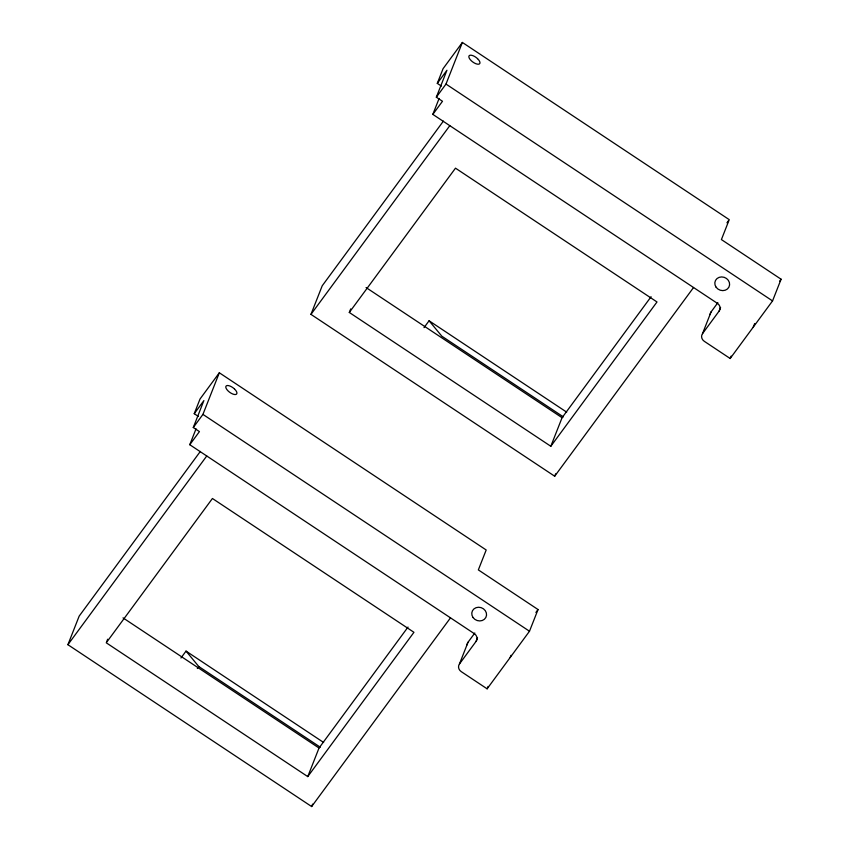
<?xml version="1.0" encoding="UTF-8"?>
<svg xmlns="http://www.w3.org/2000/svg" width="849" height="849" viewBox="0 0 849 849"><rect width="100%" height="100%" fill="white"/><g stroke="black" fill="none" stroke-linecap="round" stroke-linejoin="round"><path stroke-width="1.27" d="M450.501 617.839L311.647 806.55L67.909 644.699L79.169 616.119L200.332 451.435M198.337 416.424L194.241 413.707L200.024 399.009L219.329 372.775L486.19 549.982L478.348 569.902L538.043 609.54L529.489 631.242L487.124 688.826L461.23 671.623A6.007 5.391 21.5 0 1 459.468 663.95L468.022 642.247L474.824 633.004M106.73 641.6L107.664 639.223M459.468 663.95L476.098 641.356A6.007 5.391 21.5 0 0 474.347 633.683L189.783 444.717L199.43 431.6L193.285 427.514L203.887 400.579L194.241 413.707M189.783 444.717L196.055 428.809M193.285 427.514L202.932 414.397L219.329 372.775M693.548 287.514L554.694 476.225L310.957 314.374L322.217 285.784L443.39 121.11M441.395 86.099L437.288 83.372L443.072 68.684L462.376 42.45L729.249 219.658L721.406 239.577L781.091 279.215L772.548 300.917L730.172 358.501L704.277 341.298A6.007 5.391 21.5 0 1 702.526 333.625L711.069 311.923L717.872 302.679M349.31 312.464L455.488 168.166L656.999 301.968L550.821 446.277L349.31 312.464L350.711 308.898M702.526 333.625L719.156 311.031A6.007 5.391 21.5 0 0 717.394 303.348L432.831 114.392L442.488 101.275L436.333 97.189L446.945 70.255L437.288 83.372M432.831 114.392L439.103 98.473M436.333 97.189L445.99 84.072L462.376 42.45M307.762 776.602L413.941 632.303L212.43 498.49L106.252 642.799L307.762 776.602L319.022 748.022L408.019 627.061M311.647 806.55L312.612 804.099M550.821 446.277L562.07 417.697L651.077 296.736M476.098 641.356L477.52 637.737M554.694 476.225L555.66 473.774M487.124 688.826L488.069 686.416M510.185 657.476L511.045 655.29M719.156 311.031L720.578 307.412M730.172 358.501L731.127 356.081M753.243 327.152L754.665 323.533M67.909 644.699L206.753 455.987M310.957 314.374L449.811 125.663M180.964 657.975L186.027 651.098L323.628 742.472M424.022 327.64L429.074 320.773L566.676 412.147M197.329 668.481L198.772 666.518L186.027 651.098M726.935 222.809L728.474 220.708M535.899 612.447L538.043 609.54M779.669 281.157L781.091 279.215M445.99 84.072L772.548 300.917M563.375 416.901L441.83 336.193L429.074 320.773M366.068 287.546L562.07 417.697M202.932 414.397L529.489 631.242M198.772 666.518L320.328 747.237M123.02 617.87L319.022 748.022M710.135 314.544A6.007 5.391 21.5 0 1 711.069 311.923M467.077 644.879A6.007 5.391 21.5 0 1 468.022 642.247M477.562 58.687L476.268 57.573A6.601 2.812 36.3 0 0 469.444 55.472A6.601 2.812 36.3 0 0 471.259 60.725L472.553 61.828A6.601 2.812 36.3 0 0 479.377 63.94A6.601 2.812 36.3 0 0 477.562 58.687M234.515 389.012L233.22 387.908A6.601 2.812 36.3 0 0 226.386 385.796A6.601 2.812 36.3 0 0 228.201 391.049L229.506 392.153A6.601 2.812 36.3 0 0 236.33 394.265A6.601 2.812 36.3 0 0 234.515 389.012M716.121 287.238A7.503 6.739 21.5 0 0 728.909 287.153A7.503 6.739 21.5 0 0 721.629 276.923A7.503 6.739 21.5 0 0 716.121 287.238M473.073 617.563A7.503 6.739 21.5 0 0 485.851 617.478A7.503 6.739 21.5 0 0 478.571 607.247A7.503 6.739 21.5 0 0 473.073 617.563"/></g></svg>
